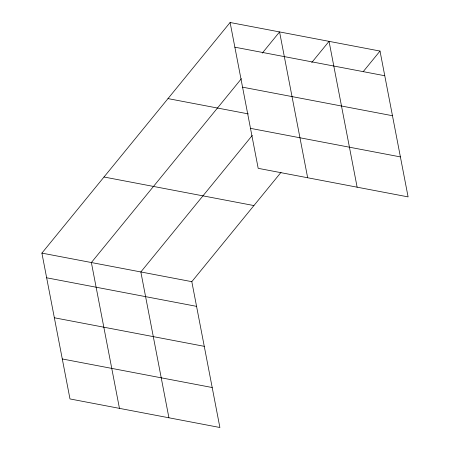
<?xml version="1.0" encoding="UTF-8"?>
<svg xmlns="http://www.w3.org/2000/svg" width="450" height="450" viewBox="0 0 450 450"><rect width="100%" height="100%" fill="white"/><g stroke="black" fill="none" stroke-linecap="round" stroke-linejoin="round"><path stroke-width="0.67" d="M281.025 172.35L191.812 281.666L219.893 427.5L69.986 398.942L41.901 253.108L230.107 22.5L380.014 51.058L408.099 196.892L258.188 168.334L230.107 22.5M241.425 78.671L91.373 262.536L119.453 408.364M262.277 53.123L279.574 31.922L307.659 177.756M252.276 135.416L140.844 271.957L168.924 417.791M311.743 62.55L329.046 41.349L357.131 187.178M363.156 71.713L380.014 51.058M234.861 47.188L384.772 75.746M242.556 87.165L392.468 115.723M167.996 98.601L248.389 113.918M250.487 128.351L400.399 156.909M104.006 177.007L253.918 205.566M41.901 253.108L191.812 281.666M46.654 277.796L196.566 306.354M54.354 317.773L204.266 346.331M62.286 358.965L212.197 387.523"/></g></svg>
